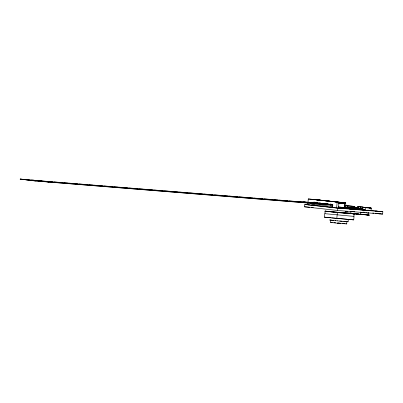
<?xml version="1.0" encoding="UTF-8"?>
<svg xmlns="http://www.w3.org/2000/svg" width="403" height="403" viewBox="0 0 403 403"><rect width="100%" height="100%" fill="white"/><g stroke="black" fill="none" stroke-linecap="round" stroke-linejoin="round"><path stroke-width="0.6" d="M333.009 205.087L35.938 181.038L20.17 179.068L33.338 180.131L49.106 182.101M33.338 180.131L30.809 180.161M35.938 181.038L20.17 179.068M294.13 201.414L303.645 201.994L317.09 203.465M332.425 204.659L316.823 202.941L303.661 201.878L302.28 202.069M371.037 210.452L382.85 211.756L382.638 214.084L337.497 210.442L304.547 206.81L304.759 204.477L309.146 204.835M339.004 202.291L308.29 198.961L307.761 204.784L313.761 205.389L314.078 201.858M311.877 205.238L312.144 202.326L314.023 202.477M312.149 205.036L313.453 205.147M310.859 199.188L321.518 200.377M312.96 199.48L320.44 200.024M314.889 199.576L312.738 199.339M316.823 202.941L318.053 203.308M318.068 203.812L324.239 204.266M319.624 200.079L342.661 202.709M321.126 200.362L322.889 200.528M324.229 204.381L303.661 201.878M324.813 200.739L326.067 200.906M324.445 217.162L324.763 213.671L354.046 216.401L353.728 219.892L324.445 217.162L330.087 217.62M336.802 218.527L337.366 212.588L324.994 211.107L354.282 213.837L337.341 212.588L324.994 211.107M324.924 213.686L325.15 211.243M331.135 201.319L327.992 201.117L330.198 201.243M329.765 201.168L328.002 201.001M330.692 205.157L330.808 203.913M330.787 205.162L330.903 203.923M346.328 221.579L346.928 221.605L346.716 223.932L337.407 223.181L330.561 222.461L330.823 220.103M332.933 201.666L331.583 201.49M332.47 207.51L332.737 204.598L312.144 202.326M333.059 201.53L331.558 201.515L334.314 201.702M335.795 201.953L334.863 201.762M337.049 202.12L335.805 201.838M311.993 205.192L336.591 207.963L337.18 201.989L341.18 202.457M337.497 210.442L337.709 208.114L304.759 204.477M338.47 208.114L338.983 202.215M339.81 202.306L345.734 202.931L345.648 203.863L338.837 203.314M339.679 208.074L345.376 208.653L336.591 207.963M340.152 202.361L337.986 202.241L345.688 202.926M340.359 202.366L339.271 202.336M341.925 212.477L338.152 212.29M344.726 207.867L344.807 206.961L344.328 206.905L345.976 207.041M345.225 208.522L345.311 207.59L344.303 207.48M347.094 208.492L345.477 208.331L345.502 208.059M344.53 206.88L346.459 207.092L346.333 208.457L345.235 208.366M347.411 206.966L347.522 205.737L354.836 206.447L354.67 208.286M347.497 206.875L347.613 205.651L344.167 205.273M347.824 206.875L347.275 206.83L346.061 207.963L350.217 208.391L350.167 208.935L348.963 208.799L349.013 208.255L348.56 208.17M343.678 221.383L348.076 221.715L348.348 219.358M352.68 213.383L344.328 212.739L346.112 213.001M350.257 208.845L350.303 208.301L347.003 208.034L346.953 208.578L348.162 208.714L348.207 208.17L352.151 208.547M351.038 207.228L350.489 207.182L348.686 208.683L349.24 208.729L351.038 207.228L347.275 206.83M350.801 213.232L350.963 211.484M351.315 208.633L351.537 206.18L347.522 205.737M351.9 207.752L351.774 209.112L350.262 209.046L354.877 209.464L351.738 209.147L353.638 209.298L353.763 207.933L351.9 207.752L355.199 208.013M352.978 209.243L353.104 207.883L356.403 208.15L356.277 209.51L352.937 209.086M353.884 216.386L354.106 213.938M355.617 209.459L355.743 208.094M356.741 207.867L356.615 209.228L357.098 209.283L356.005 209.076M357.542 208.18L357.693 206.543L363.103 207.077L358.171 206.598L358.03 208.16M359.698 208.235L361.562 208.422L357.058 208.024L358.922 208.21L358.801 209.57L358.141 209.52L358.262 208.155M358.554 209.323L359.023 209.495M359.36 208.306L359.239 209.671L358.756 209.615L358.877 208.255L362.937 208.653L362.816 210.013L360.685 209.827L360.902 206.895L357.693 206.543M358.448 214.22L351.864 213.691L369.229 215.131L361.33 214.169M358.101 209.364L360.136 209.384M360.277 208.411L360.423 206.845M359.824 214.371L369.239 215.016M360.237 209.651L360.358 208.291M360.413 214.29L360.625 211.963M361.164 209.882L361.29 208.517L358.877 208.255M361.773 212.572L362.101 212.603M362.428 208.663L362.781 207.187L371.057 207.943L371.254 208.235L371.027 210.688L362.312 209.892M363.844 212.739L364.171 212.769M364.423 209.807L363.934 209.867L365.032 209.958M365.526 210.245L365.833 207.525L371.057 207.943M365.914 212.905L366.236 212.935M367.979 213.071L368.307 213.101M367.934 214.9L368.146 212.572M368.931 210.205L369.4 210.376M346.832 207.616L346.026 208.376L345.477 208.331M315.841 203.329L313.856 204.341L332.576 206.407M329.886 217.67L330.4 217.786M330.561 222.461L332.319 222.537M350.333 208.336L349.774 208.28L352.021 208.507L351.376 208.457L351.673 208.482M348.288 219.383L331.563 217.922M349.23 208.275L351.502 208.482L348.595 208.17M349.008 208.215L350.136 208.351M350.237 211.374L354.68 211.787L350.051 211.374M331.201 220.083L329.674 219.998L335.578 220.663M349.456 208.245L348.807 208.19L349.975 208.291M350.867 208.416L351.517 208.477M338.56 203.303L344.802 203.797L344.464 207.52L338.223 207.026M347.744 208.099L348.127 208.129M346.127 221.6L339.744 221.051M316.098 199.792L319.811 200.09M320.587 200.185L321.529 200.261M320.576 200.301L322.894 200.452M332.943 201.545L334.435 201.686M338.001 202.079L335.689 201.853L337.17 202.105M345.698 202.81L308.29 198.961M314.612 202.528L317.549 202.764M319.352 202.911L320.607 203.011M33.328 180.247L302.29 201.953M306.774 202.361L308.653 202.513M311.161 202.714L313.67 202.921M344.308 205.384L347.613 205.651M20.15 179.3L29.555 180.055M35.197 180.514L38.33 180.766M39.585 180.866L48.365 181.577M49.614 181.677L52.753 181.929M54.007 182.03L57.765 182.332M59.649 182.488L62.782 182.74M64.037 182.841L67.8 183.143M69.054 183.244L72.812 183.551M74.066 183.652L77.829 183.954M79.084 184.055L82.847 184.357M84.726 184.509L87.859 184.765M89.113 184.866L92.876 185.168M94.131 185.269L97.894 185.571M99.148 185.672L102.906 185.979M104.16 186.08L107.923 186.382M109.178 186.483L112.941 186.785M114.195 186.891L117.953 187.194M119.207 187.294L122.97 187.596M124.225 187.697L127.988 188.005M129.237 188.105L133 188.408M134.254 188.508L138.017 188.811M139.272 188.911L143.035 189.219M144.284 189.319L148.047 189.622M149.301 189.722L153.064 190.025M154.319 190.125L163.094 190.836M164.348 190.936L168.111 191.239M169.366 191.344L173.124 191.647M174.378 191.747L178.141 192.05M179.395 192.15L188.171 192.861M189.425 192.961L192.563 193.213M193.818 193.314L197.576 193.621M199.46 193.772L202.593 194.024M203.847 194.125L207.61 194.427M208.86 194.528L212.623 194.835M214.507 194.987L217.64 195.238M218.894 195.339L222.658 195.641M224.536 195.798L227.67 196.049M228.924 196.15L232.687 196.452M233.941 196.553L237.699 196.855M238.954 196.961L242.717 197.263M243.971 197.364L247.734 197.666M248.989 197.767L252.746 198.075M254.001 198.175L257.764 198.478M259.018 198.578L262.781 198.881M264.036 198.981L267.794 199.289M269.048 199.389L272.811 199.692M274.065 199.792L277.828 200.095M279.083 200.195L282.841 200.503M284.095 200.603L287.858 200.906M289.112 201.006L292.875 201.309M351.537 206.18L354.836 206.447M35.958 180.806L49.126 181.869M318.078 203.696L49.116 181.985L38.794 180.846M324.254 204.145L332.717 204.83L312.124 202.558M364.372 207.585L366.206 207.736M354.333 207.53L354.887 207.575M357.219 207.918L355.088 207.731L359.149 208.129L357.018 207.943L356.932 209.384L358.141 209.52M344.807 206.961L346.459 207.092M338.5 207.041L345.311 207.59M315.912 205.344L317.166 205.444M312.285 205.087L313.539 205.187M312.139 205.152L313.393 205.258M315.902 205.459L317.156 205.56M323.755 206.271L324.208 206.321M327.78 206.714L327.05 206.633M349.965 208.598L349.305 208.542L350.509 208.678M343.306 208.155L344.409 208.245L343.925 208.19M355.995 209.192L357.098 209.283M355.839 209.263L356.413 209.031L355.859 208.855M360.297 209.575L356.892 209.308L357.375 209.359M370.019 210.411L367.476 210.165L367.994 210.27M337.936 207.837L339.407 207.993M343.331 208.311L344.358 208.422M348.056 208.668L350.912 208.935M360.897 209.686L359.249 209.55L360.781 209.731M348.963 208.799L351.819 209.066M353.648 209.182L355.627 209.338L354.423 209.207M358.756 209.615L360.887 209.802M362.927 209.938L364.76 210.089M337.709 208.114L382.85 211.756M304.547 206.81L309.564 207.213M311.443 207.364L313.327 207.515M363.133 212.164L364.388 212.265M346.424 211.459L345.129 211.353L347.935 211.625L346.635 211.52M354.554 213.525L355.914 213.655M324.984 211.227L327.009 211.389M328.123 211.479L331.966 211.792M333.135 211.882L336.928 212.19M357.602 213.842L355.683 213.686L358.771 214.028M347.305 213.096L351.406 213.389M356.423 213.792L358.302 213.943M361.174 214.29L363.093 214.446M337.351 212.472L354.282 213.837M349.93 208.291L350.368 208.331M333.86 222.652L335.724 222.809M337.633 223.071L340.399 223.338L337.251 223.071M377.51 213.575L375.44 213.424L379.218 213.736M378.004 213.686L380.074 213.837L379.636 213.781M342.233 221.282L337.437 220.854M338.324 223.04L340.943 223.282M335.105 220.632L337.618 220.854M342.565 223.438L345.245 223.715M332.294 220.325L333.76 220.481M318.274 199.903L319.74 200.064M342.671 202.593L345.734 202.931M344.641 203.752L345.648 203.863M344.424 205.016L347.638 205.369L344.953 205.137L345.436 205.192M362.781 207.187L365.833 207.525M369.108 208.003L371.254 208.235L362.539 207.439M323.105 203.283L324.35 203.424M326.848 203.696L328.097 203.837M319.922 203.515L321.171 203.651M323.669 203.928L324.914 204.064M327.412 204.341L328.662 204.477M330.531 204.684L332.404 204.89M318.002 203.575L332.692 205.187M360.529 208.386L362.937 208.653M347.799 207.147L351.013 207.5M354.539 207.963L356.403 208.15M368.549 210.18L369.793 210.316M350.086 208.286L351.512 208.437M347.225 208.054L348.943 208.22M359.058 209.328L360.655 209.62M355.94 209.086L356.902 209.192M359.642 209.444L360.126 209.5M367.818 210.336L369.959 210.573M349.592 208.442L351.023 208.613M347.104 208.235L345.95 208.155L347.003 208.286M353.179 208.95L354.781 209.127L353.164 208.966M348.167 208.608L349.24 208.729M330.525 207.016L331.991 207.177M343.25 208.416L344.313 208.537M372.689 212.986L373.934 213.127M376.422 213.399L378.906 213.676M380.15 213.812L382.638 214.084M368.004 212.839L368.327 212.87M365.934 212.673L366.256 212.703M361.793 212.341L362.121 212.371M360.614 214.174L366.619 214.784M359.99 214.159L363.168 214.461M364.383 214.598L369.229 215.131M349.537 213.122L361.073 214.336M342.5 212.658L345.552 212.996M347.386 213.197L354.267 213.953M35.147 180.443L37.58 180.715M349.406 219.413L353.728 219.892M347.562 221.6L348.137 221.685M330.772 220.129L331.271 220.204M346.268 223.836L346.766 223.907M354.308 207.802L354.847 207.983M368.004 207.61L368.04 207.883M324.707 200.639L327.019 200.865L324.707 200.639M375.667 211.086L380.286 211.51L375.667 211.086"/></g></svg>
